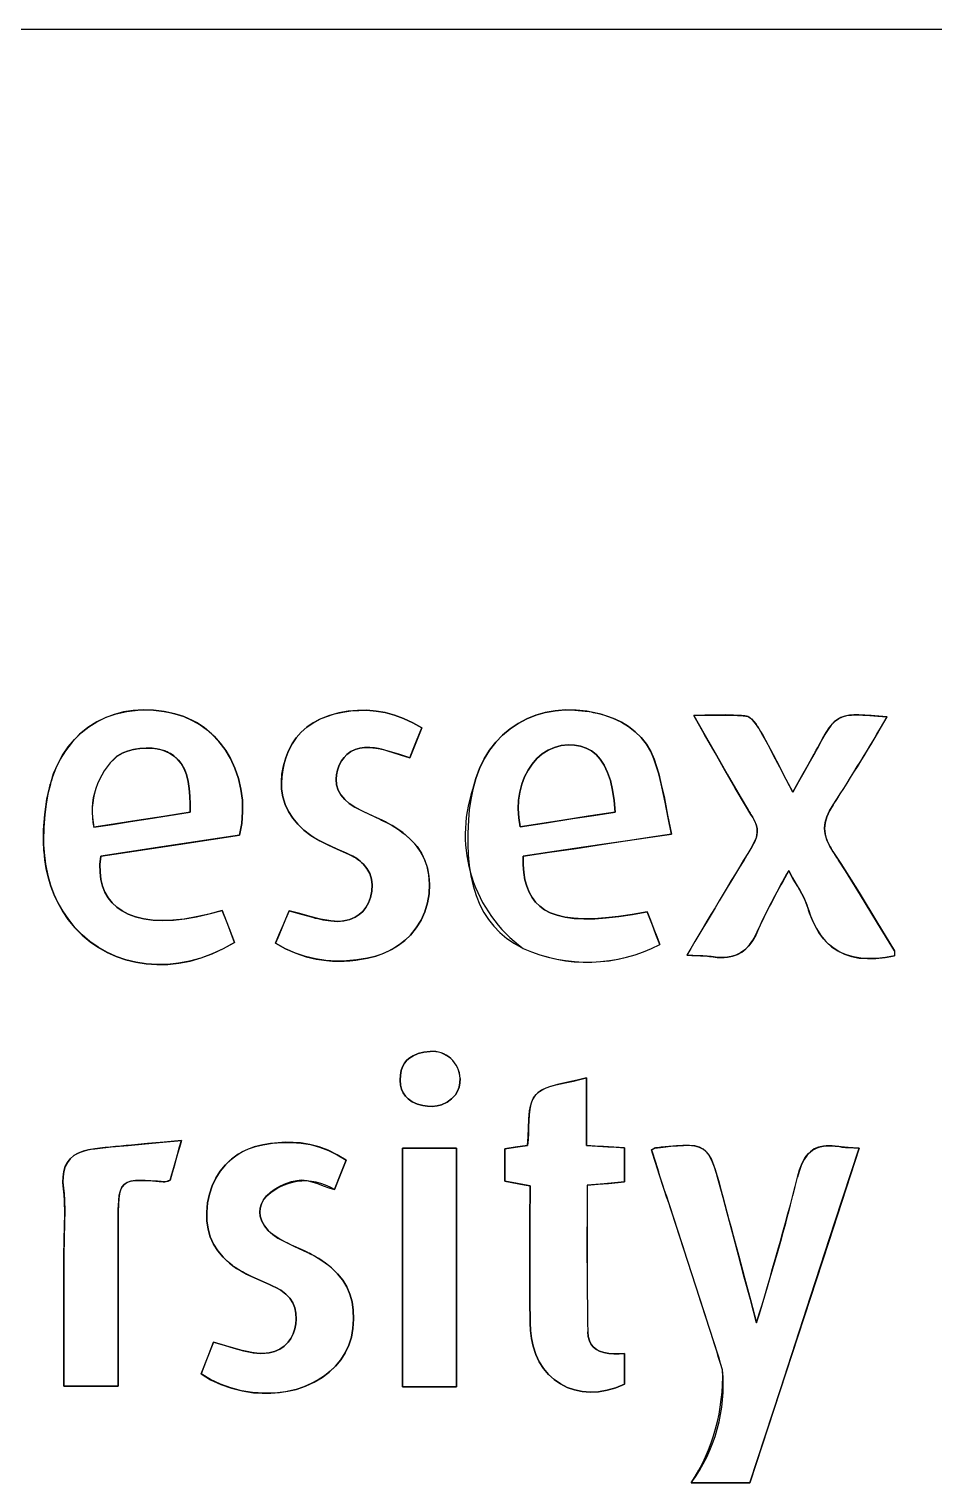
# Model space of a CAD drawing. Header units: millimetres. Extents: x 10 to 189, y 6 to 166.
# Drawn here: x 154.32 to 165.5, y 53.86 to 71.83 of the extents above; entities that cross this region are included whole.
import ezdxf

# ---------------------------------------------------------------- set-up
doc = ezdxf.new("R2010")
doc.units = ezdxf.units.MM

msp = doc.modelspace()

# ---------------------------------------------------------------- linework, layer by layer
at = {"color": 7, "linetype": 'Continuous'}
for p, q in [((153.875, 71.829), (169.875, 71.829)), ((159.606, 57.999), (158.938, 57.999)), ((158.938, 57.999), (159.606, 57.999)), ((154.754, 55.06), (155.425, 55.06)), ((155.425, 55.06), (154.754, 55.06)), ((158.938, 55.052), (159.606, 55.052)), ((159.606, 55.052), (158.938, 55.052)), ((162.506, 53.864), (163.231, 53.864)), ((163.231, 53.864), (162.506, 53.864))]:
    msp.add_line(p, q, dxfattribs=at)
at = {"color": 7, "linetype": 'Continuous', "lineweight": 15}
msp.add_line((169.875, 71.829), (153.875, 71.829), dxfattribs=at)
at = {"color": 7, "linetype": 'Continuous', "flags": 128}
for points in [[(156.925, 61.866), (156.951, 62.013), (156.962, 62.158), (156.959, 62.3), (156.941, 62.437), (156.91, 62.57), (156.867, 62.697), (156.811, 62.817), (156.745, 62.926), (156.668, 63.027), (156.581, 63.118), (156.485, 63.198), (156.439, 63.23), (156.391, 63.26), (156.341, 63.287), (156.289, 63.311), (156.236, 63.333), (156.181, 63.352), (156.125, 63.368), (155.992, 63.396), (155.861, 63.412), (155.734, 63.417), (155.61, 63.409), (155.49, 63.39), (155.374, 63.36), (155.264, 63.319), (155.159, 63.268), (155.049, 63.198), (154.948, 63.115), (154.855, 63.019), (154.773, 62.912), (154.709, 62.808), (154.654, 62.695), (154.613, 62.588), (154.608, 62.574), (154.603, 62.559), (154.599, 62.544), (154.595, 62.53), (154.59, 62.515), (154.586, 62.5), (154.556, 62.377), (154.533, 62.251), (154.516, 62.124), (154.504, 61.963), (154.502, 61.802), (154.502, 61.791), (154.502, 61.78), (154.502, 61.768), (154.503, 61.757), (154.503, 61.746), (154.505, 61.709), (154.508, 61.654), (154.526, 61.509), (154.554, 61.37), (154.588, 61.252), (154.63, 61.139), (154.679, 61.033), (154.735, 60.932), (154.809, 60.824), (154.89, 60.724), (154.98, 60.634), (155.077, 60.552), (155.18, 60.48), (155.288, 60.42), (155.401, 60.369), (155.519, 60.328), (155.642, 60.297), (155.77, 60.277), (155.902, 60.268), (156.036, 60.271), (156.173, 60.286), (156.312, 60.313), (156.449, 60.351), (156.587, 60.402), (156.725, 60.466), (156.862, 60.542)], [(156.862, 60.542), (156.723, 60.465), (156.584, 60.401), (156.445, 60.35), (156.306, 60.311), (156.169, 60.285), (156.033, 60.271), (155.9, 60.268), (155.769, 60.277), (155.642, 60.297), (155.518, 60.328), (155.399, 60.37), (155.285, 60.421), (155.176, 60.483), (155.074, 60.555), (154.978, 60.636), (154.889, 60.726), (154.808, 60.825), (154.735, 60.932), (154.681, 61.029), (154.633, 61.131), (154.592, 61.239), (154.559, 61.353), (154.535, 61.457), (154.518, 61.564), (154.508, 61.662), (154.507, 61.674), (154.506, 61.685), (154.505, 61.696), (154.505, 61.707), (154.504, 61.719), (154.504, 61.73), (154.503, 61.741), (154.503, 61.932), (154.516, 62.124), (154.544, 62.314), (154.574, 62.454), (154.583, 62.488), (154.585, 62.497), (154.586, 62.499), (154.586, 62.499), (154.586, 62.5), (154.627, 62.628), (154.678, 62.747), (154.738, 62.858), (154.807, 62.959), (154.884, 63.051), (154.969, 63.133), (155.061, 63.206), (155.159, 63.268), (155.277, 63.325), (155.401, 63.368), (155.532, 63.398), (155.669, 63.414), (155.732, 63.417), (155.795, 63.416), (155.86, 63.413), (155.925, 63.406), (155.991, 63.396), (156.058, 63.384), (156.125, 63.368), (156.236, 63.333), (156.34, 63.287), (156.437, 63.231), (156.527, 63.165), (156.61, 63.09), (156.686, 63.006), (156.753, 62.915), (156.811, 62.817), (156.867, 62.697), (156.91, 62.57), (156.941, 62.437), (156.959, 62.3), (156.962, 62.158), (156.951, 62.013), (156.925, 61.866)], [(159.176, 63.195), (159.064, 63.258), (158.951, 63.31), (158.838, 63.352), (158.725, 63.382), (158.611, 63.402), (158.496, 63.411), (158.381, 63.41), (158.266, 63.399), (158.149, 63.378), (158.034, 63.347), (157.927, 63.306), (157.832, 63.256), (157.754, 63.202), (157.686, 63.141), (157.625, 63.072), (157.573, 62.995), (157.53, 62.912), (157.499, 62.837), (157.475, 62.758), (157.457, 62.674), (157.445, 62.59), (157.441, 62.512), (157.444, 62.436), (157.46, 62.341), (157.489, 62.249), (157.529, 62.162), (157.581, 62.08), (157.644, 62.002), (157.719, 61.931), (157.804, 61.865), (157.865, 61.826), (157.917, 61.797), (157.941, 61.785), (157.965, 61.772), (157.989, 61.761), (158.014, 61.749), (158.13, 61.696), (158.279, 61.63), (158.305, 61.618), (158.334, 61.602), (158.361, 61.586), (158.386, 61.569), (158.41, 61.551), (158.432, 61.532), (158.452, 61.512), (158.498, 61.456), (158.532, 61.394), (158.554, 61.326), (158.562, 61.254), (158.558, 61.177), (158.541, 61.096)], [(158.541, 61.096), (158.558, 61.177), (158.562, 61.254), (158.554, 61.326), (158.532, 61.394), (158.498, 61.456), (158.452, 61.512), (158.415, 61.547), (158.372, 61.579), (158.324, 61.608), (158.277, 61.631), (158.247, 61.645), (158.13, 61.696), (157.982, 61.764), (157.918, 61.796), (157.908, 61.802), (157.881, 61.817), (157.854, 61.832), (157.829, 61.848), (157.804, 61.865), (157.719, 61.931), (157.644, 62.002), (157.581, 62.08), (157.529, 62.162), (157.489, 62.249), (157.46, 62.341), (157.444, 62.436), (157.441, 62.528), (157.448, 62.622), (157.467, 62.725), (157.494, 62.822), (157.53, 62.912), (157.573, 62.995), (157.625, 63.072), (157.686, 63.141), (157.754, 63.202), (157.832, 63.256), (157.913, 63.3), (158.002, 63.336), (158.099, 63.366), (158.199, 63.388), (158.299, 63.403), (158.398, 63.41), (158.496, 63.411), (158.611, 63.402), (158.725, 63.382), (158.838, 63.352), (158.951, 63.31), (159.064, 63.258), (159.176, 63.195)], [(162.263, 61.881), (162.221, 62.082), (162.183, 62.277), (162.142, 62.467), (162.122, 62.554), (162.099, 62.64), (162.074, 62.726), (162.044, 62.812), (162.005, 62.901), (161.951, 62.992), (161.887, 63.074), (161.814, 63.146), (161.732, 63.209), (161.642, 63.264), (161.567, 63.3), (161.487, 63.332), (161.414, 63.355), (161.406, 63.358), (161.397, 63.36), (161.389, 63.363), (161.38, 63.365), (161.372, 63.367), (161.363, 63.369), (161.352, 63.372), (161.215, 63.399), (161.082, 63.414), (160.951, 63.416), (160.825, 63.406), (160.702, 63.384), (160.584, 63.35), (160.472, 63.305), (160.366, 63.249), (160.266, 63.182), (160.174, 63.104), (160.09, 63.016), (160.014, 62.918), (159.947, 62.81), (159.889, 62.693), (159.842, 62.567), (159.805, 62.432)], [(159.805, 62.432), (159.842, 62.567), (159.889, 62.693), (159.947, 62.81), (160.014, 62.918), (160.09, 63.016), (160.174, 63.104), (160.266, 63.182), (160.366, 63.249), (160.472, 63.305), (160.584, 63.35), (160.702, 63.384), (160.825, 63.406), (160.945, 63.416), (161.068, 63.414), (161.195, 63.402), (161.219, 63.399), (161.243, 63.395), (161.268, 63.39), (161.292, 63.385), (161.317, 63.38), (161.341, 63.375), (161.361, 63.37), (161.42, 63.354), (161.535, 63.314), (161.642, 63.264), (161.732, 63.209), (161.814, 63.146), (161.887, 63.074), (161.951, 62.992), (162.005, 62.901), (162.046, 62.807), (162.077, 62.715), (162.103, 62.625), (162.127, 62.533), (162.148, 62.44), (162.169, 62.345), (162.214, 62.117), (162.263, 61.881)], [(163.759, 62.4), (163.677, 62.557), (163.599, 62.708), (163.524, 62.851), (163.45, 62.991), (163.375, 63.127), (163.357, 63.16), (163.348, 63.176), (163.342, 63.186), (163.336, 63.196), (163.329, 63.207), (163.301, 63.247), (163.272, 63.281), (163.242, 63.31), (163.229, 63.32), (163.216, 63.328), (163.203, 63.334), (163.19, 63.339), (163.167, 63.342), (163.126, 63.345), (163.028, 63.351), (162.928, 63.353), (162.804, 63.352), (162.674, 63.349), (162.536, 63.348)], [(162.536, 63.348), (162.703, 63.35), (162.858, 63.352), (163.005, 63.352), (163.146, 63.344), (163.181, 63.34), (163.193, 63.338), (163.204, 63.334), (163.215, 63.329), (163.227, 63.322), (163.238, 63.314), (163.249, 63.305), (163.279, 63.274), (163.306, 63.24), (163.317, 63.224), (163.328, 63.209), (163.337, 63.193), (163.346, 63.178), (163.362, 63.151), (163.389, 63.102), (163.517, 62.864), (163.595, 62.716), (163.675, 62.562), (163.759, 62.4)], [(162.536, 63.348), (162.679, 63.098), (162.816, 62.857), (162.949, 62.623), (163.123, 62.324), (163.2, 62.195), (163.208, 62.181), (163.217, 62.166), (163.226, 62.152), (163.235, 62.138), (163.243, 62.123), (163.252, 62.109), (163.261, 62.094), (163.289, 62.044), (163.308, 61.997), (163.319, 61.951), (163.322, 61.907), (163.313, 61.848), (163.291, 61.788), (163.255, 61.724)], [(163.255, 61.724), (163.289, 61.784), (163.311, 61.841), (163.321, 61.897), (163.319, 61.952), (163.306, 62.002), (163.283, 62.055), (163.278, 62.065), (163.273, 62.075), (163.267, 62.084), (163.261, 62.095), (163.243, 62.123), (163.175, 62.236), (163.05, 62.448), (162.926, 62.663), (162.8, 62.884), (162.671, 63.112), (162.536, 63.348)], [(164.926, 63.329), (164.822, 63.338), (164.73, 63.346), (164.649, 63.351), (164.578, 63.354), (164.515, 63.353), (164.46, 63.349), (164.404, 63.339), (164.355, 63.323), (164.311, 63.299), (164.271, 63.267), (164.234, 63.226), (164.197, 63.175), (164.158, 63.113), (164.117, 63.04), (164.101, 63.012), (164.085, 62.982), (164.068, 62.95), (164.051, 62.917), (164.044, 62.906), (164.019, 62.859), (163.96, 62.752), (163.897, 62.642), (163.83, 62.525), (163.759, 62.4)], [(163.759, 62.4), (163.827, 62.519), (163.89, 62.63), (163.95, 62.736), (164.025, 62.871), (164.032, 62.882), (164.038, 62.894), (164.044, 62.906), (164.051, 62.918), (164.069, 62.951), (164.101, 63.012), (164.131, 63.066), (164.172, 63.136), (164.211, 63.195), (164.249, 63.243), (164.288, 63.281), (164.329, 63.31), (164.376, 63.331), (164.43, 63.345), (164.486, 63.352), (164.551, 63.354), (164.626, 63.352), (164.713, 63.347), (164.812, 63.339), (164.926, 63.329)], [(159.029, 62.825), (159.071, 62.929), (159.111, 63.032), (159.176, 63.195)], [(159.176, 63.195), (159.135, 63.09), (159.094, 62.988), (159.029, 62.825)], [(156.313, 62.151), (156.313, 62.251), (156.31, 62.349), (156.303, 62.443), (156.29, 62.533), (156.269, 62.617), (156.241, 62.689), (156.203, 62.755), (156.153, 62.813), (156.114, 62.847), (156.069, 62.876), (156.056, 62.883), (156.043, 62.89), (156.029, 62.897), (156.015, 62.903), (156, 62.909), (155.985, 62.914), (155.918, 62.932), (155.846, 62.942), (155.769, 62.945), (155.691, 62.939), (155.614, 62.927), (155.541, 62.907), (155.473, 62.881), (155.414, 62.847)], [(155.414, 62.847), (155.467, 62.878), (155.526, 62.902), (155.591, 62.922), (155.659, 62.935), (155.729, 62.943), (155.805, 62.944), (155.879, 62.939), (155.893, 62.937), (155.907, 62.934), (155.921, 62.932), (155.934, 62.929), (155.947, 62.926), (155.96, 62.922), (155.973, 62.918), (155.985, 62.914), (156.058, 62.882), (156.12, 62.842), (156.171, 62.795), (156.212, 62.742), (156.244, 62.682), (156.269, 62.617), (156.29, 62.533), (156.303, 62.443), (156.31, 62.349), (156.313, 62.251), (156.313, 62.151)], [(158.348, 62.216), (158.28, 62.261), (158.223, 62.31), (158.177, 62.365), (158.144, 62.425), (158.124, 62.49), (158.117, 62.559), (158.122, 62.615), (158.135, 62.673), (158.157, 62.733), (158.183, 62.785), (158.215, 62.829), (158.25, 62.866), (158.298, 62.901), (158.352, 62.927), (158.409, 62.943), (158.47, 62.952), (158.534, 62.952), (158.609, 62.944), (158.662, 62.934), (158.714, 62.922), (158.766, 62.907), (158.818, 62.891), (158.922, 62.858), (159.029, 62.825)], [(159.029, 62.825), (158.894, 62.867), (158.762, 62.908), (158.721, 62.92), (158.68, 62.93), (158.639, 62.939), (158.593, 62.946), (158.534, 62.952), (158.47, 62.952), (158.409, 62.943), (158.352, 62.927), (158.298, 62.901), (158.25, 62.866), (158.215, 62.829), (158.183, 62.785), (158.157, 62.733), (158.135, 62.673), (158.122, 62.615), (158.117, 62.559), (158.124, 62.49), (158.144, 62.425), (158.177, 62.365), (158.223, 62.31), (158.28, 62.261), (158.348, 62.216)], [(161.564, 62.153), (161.553, 62.297), (161.534, 62.426), (161.507, 62.542), (161.472, 62.644), (161.43, 62.733), (161.38, 62.809), (161.329, 62.865), (161.271, 62.91), (161.208, 62.945), (161.139, 62.968), (161.064, 62.981), (160.984, 62.983), (160.898, 62.974), (160.814, 62.951), (160.736, 62.917), (160.664, 62.871), (160.598, 62.814), (160.54, 62.747), (160.489, 62.672), (160.446, 62.588), (160.412, 62.498), (160.387, 62.401), (160.372, 62.299), (160.368, 62.192), (160.374, 62.082), (160.392, 61.97)], [(160.392, 61.97), (160.374, 62.082), (160.368, 62.192), (160.372, 62.299), (160.387, 62.401), (160.412, 62.498), (160.446, 62.588), (160.489, 62.672), (160.54, 62.747), (160.598, 62.814), (160.664, 62.871), (160.736, 62.917), (160.814, 62.951), (160.898, 62.974), (160.984, 62.983), (161.064, 62.981), (161.139, 62.968), (161.208, 62.945), (161.271, 62.91), (161.329, 62.865), (161.38, 62.809), (161.43, 62.733), (161.472, 62.644), (161.507, 62.542), (161.534, 62.426), (161.553, 62.297), (161.564, 62.153)], [(159.805, 62.432), (159.781, 62.308), (159.763, 62.183), (159.752, 62.056), (159.745, 61.889), (159.745, 61.815), (159.745, 61.807), (159.745, 61.799), (159.745, 61.791), (159.745, 61.782), (159.745, 61.774), (159.745, 61.766), (159.745, 61.758), (159.751, 61.624), (159.763, 61.492), (159.783, 61.364), (159.811, 61.24), (159.848, 61.121), (159.895, 61.007), (159.944, 60.914), (160.001, 60.826), (160.067, 60.743), (160.142, 60.665), (160.227, 60.593), (160.322, 60.528), (160.428, 60.469)], [(159.266, 61.145), (159.271, 61.264), (159.263, 61.376), (159.241, 61.481), (159.205, 61.58), (159.155, 61.672), (159.097, 61.752), (159.025, 61.828), (158.941, 61.899), (158.879, 61.943), (158.811, 61.986), (158.747, 62.022), (158.738, 62.026), (158.729, 62.031), (158.72, 62.035), (158.711, 62.04), (158.702, 62.044), (158.693, 62.049), (158.577, 62.103), (158.461, 62.157), (158.348, 62.216)], [(158.348, 62.216), (158.432, 62.171), (158.519, 62.13), (158.665, 62.062), (158.679, 62.055), (158.696, 62.047), (158.748, 62.021), (158.797, 61.994), (158.844, 61.966), (158.888, 61.937), (158.93, 61.907), (158.97, 61.877), (159.05, 61.804), (159.117, 61.726), (159.172, 61.644), (159.215, 61.556), (159.246, 61.462), (159.264, 61.363), (159.271, 61.257), (159.266, 61.145)], [(165.017, 60.437), (164.808, 60.782), (164.599, 61.128), (164.411, 61.429), (164.326, 61.56), (164.315, 61.577), (164.304, 61.594), (164.292, 61.611), (164.281, 61.628), (164.27, 61.645), (164.258, 61.662), (164.212, 61.739), (164.18, 61.812), (164.16, 61.883), (164.153, 61.953), (164.16, 62.023), (164.18, 62.094), (164.213, 62.167), (164.26, 62.244)], [(164.26, 62.244), (164.213, 62.167), (164.18, 62.093), (164.16, 62.022), (164.153, 61.952), (164.16, 61.882), (164.173, 61.83), (164.194, 61.777), (164.222, 61.722), (164.233, 61.703), (164.244, 61.684), (164.257, 61.665), (164.28, 61.63), (164.305, 61.593), (164.329, 61.555), (164.354, 61.518), (164.579, 61.16), (164.798, 60.799), (165.017, 60.437)], [(155.125, 61.965), (155.353, 62.001), (155.576, 62.036), (155.796, 62.07), (156.053, 62.11), (156.313, 62.151)], [(156.313, 62.151), (155.983, 62.099), (155.655, 62.048), (155.393, 62.007), (155.125, 61.965)], [(160.392, 61.97), (160.716, 62.021), (161.042, 62.072), (161.301, 62.112), (161.564, 62.153)], [(161.564, 62.153), (161.23, 62.101), (160.902, 62.05), (160.392, 61.97)], [(155.208, 61.61), (156.169, 61.754), (156.925, 61.866)], [(156.925, 61.866), (155.963, 61.723), (155.208, 61.61)], [(160.427, 61.608), (160.754, 61.656), (161.084, 61.705), (161.421, 61.755), (161.694, 61.796), (161.974, 61.838), (162.263, 61.881)], [(162.263, 61.881), (161.987, 61.839), (161.719, 61.8), (161.458, 61.761), (161.204, 61.723), (160.812, 61.665), (160.427, 61.608)], [(156.711, 60.939), (156.546, 60.893), (156.389, 60.857), (156.24, 60.832), (156.1, 60.818), (155.969, 60.813), (155.849, 60.819), (155.738, 60.834), (155.637, 60.859), (155.546, 60.893), (155.472, 60.931), (155.406, 60.978), (155.349, 61.032), (155.301, 61.093), (155.261, 61.162), (155.231, 61.237), (155.211, 61.32), (155.2, 61.41), (155.199, 61.507), (155.208, 61.61)], [(155.208, 61.61), (155.199, 61.507), (155.2, 61.41), (155.211, 61.32), (155.231, 61.237), (155.261, 61.162), (155.301, 61.093), (155.349, 61.032), (155.406, 60.978), (155.472, 60.931), (155.546, 60.893), (155.639, 60.858), (155.742, 60.833), (155.855, 60.818), (155.978, 60.813), (156.109, 60.818), (156.248, 60.833), (156.394, 60.859), (156.549, 60.894), (156.711, 60.939)], [(161.962, 60.92), (161.777, 60.887), (161.606, 60.862), (161.448, 60.845), (161.303, 60.835), (161.17, 60.834), (161.051, 60.841), (160.944, 60.856), (160.848, 60.879), (160.762, 60.91), (160.694, 60.946), (160.634, 60.99), (160.582, 61.04), (160.538, 61.098), (160.501, 61.164), (160.473, 61.237), (160.451, 61.318), (160.436, 61.406), (160.428, 61.503), (160.427, 61.608)], [(160.427, 61.608), (160.428, 61.503), (160.436, 61.406), (160.451, 61.318), (160.473, 61.237), (160.501, 61.164), (160.538, 61.098), (160.582, 61.04), (160.634, 60.99), (160.694, 60.946), (160.762, 60.91), (160.849, 60.878), (160.948, 60.855), (161.057, 60.84), (161.179, 60.834), (161.313, 60.836), (161.456, 60.845), (161.612, 60.863), (161.78, 60.888), (161.962, 60.92)], [(163.71, 61.429), (163.758, 61.342), (163.804, 61.263), (163.848, 61.188), (163.896, 61.098), (163.934, 61.009), (163.937, 61), (163.94, 60.992), (163.943, 60.983), (163.947, 60.97), (163.957, 60.936), (163.98, 60.873), (164.004, 60.813), (164.052, 60.715), (164.107, 60.63), (164.17, 60.554), (164.24, 60.49), (164.316, 60.438), (164.399, 60.398), (164.487, 60.369), (164.582, 60.35), (164.682, 60.342), (164.788, 60.344), (164.9, 60.356), (165.017, 60.378)], [(165.017, 60.378), (164.905, 60.357), (164.799, 60.345), (164.697, 60.342), (164.6, 60.348), (164.509, 60.363), (164.423, 60.388), (164.343, 60.424), (164.27, 60.468), (164.202, 60.523), (164.14, 60.588), (164.084, 60.664), (164.039, 60.74), (163.999, 60.824), (163.968, 60.906), (163.964, 60.917), (163.96, 60.928), (163.956, 60.94), (163.953, 60.951), (163.949, 60.963), (163.945, 60.975), (163.914, 61.06), (163.872, 61.145), (163.822, 61.232), (163.767, 61.326), (163.71, 61.429)], [(157.368, 60.533), (157.493, 60.464), (157.619, 60.409), (157.746, 60.366), (157.872, 60.336), (158, 60.318), (158.071, 60.313), (158.143, 60.311), (158.215, 60.312), (158.287, 60.317), (158.36, 60.324), (158.432, 60.335), (158.505, 60.348), (158.61, 60.374), (158.709, 60.41), (158.802, 60.454), (158.887, 60.507), (158.965, 60.567), (159.035, 60.633), (159.107, 60.722), (159.168, 60.818), (159.215, 60.921), (159.248, 61.031), (159.266, 61.145)], [(159.266, 61.145), (159.248, 61.031), (159.215, 60.921), (159.168, 60.818), (159.107, 60.722), (159.035, 60.633), (158.975, 60.576), (158.91, 60.523), (158.839, 60.476), (158.763, 60.434), (158.682, 60.399), (158.595, 60.37), (158.505, 60.348), (158.375, 60.326), (158.247, 60.314), (158.118, 60.311), (157.991, 60.319), (157.863, 60.338), (157.739, 60.368), (157.615, 60.41), (157.491, 60.465), (157.368, 60.533)], [(158.541, 61.096), (158.517, 61.03), (158.485, 60.974), (158.447, 60.926), (158.404, 60.886), (158.354, 60.854), (158.316, 60.837), (158.276, 60.823), (158.234, 60.812), (158.19, 60.806), (158.144, 60.803), (158.098, 60.804), (158.05, 60.808), (157.923, 60.829), (157.797, 60.861), (157.668, 60.898), (157.536, 60.934)], [(157.536, 60.934), (157.684, 60.893), (157.827, 60.853), (157.859, 60.844), (157.891, 60.837), (157.923, 60.829), (157.954, 60.823), (157.986, 60.817), (158.018, 60.812), (158.05, 60.808), (158.133, 60.803), (158.212, 60.809), (158.286, 60.826), (158.354, 60.854), (158.404, 60.886), (158.447, 60.926), (158.485, 60.974), (158.517, 61.03), (158.541, 61.096)], [(156.862, 60.542), (156.778, 60.764), (156.711, 60.939)], [(156.711, 60.939), (156.796, 60.716), (156.862, 60.542)], [(157.536, 60.934), (157.492, 60.828), (157.446, 60.718), (157.408, 60.628), (157.368, 60.533)], [(157.368, 60.533), (157.418, 60.653), (157.466, 60.766), (157.536, 60.934)], [(162.116, 60.518), (162.069, 60.64), (162.026, 60.754), (161.993, 60.838), (161.962, 60.92)], [(161.962, 60.92), (162.002, 60.816), (162.044, 60.706), (162.079, 60.615), (162.116, 60.518)], [(162.452, 60.384), (162.513, 60.381), (162.569, 60.38), (162.619, 60.378), (162.677, 60.375), (162.732, 60.37), (162.745, 60.368), (162.778, 60.363), (162.824, 60.358), (162.869, 60.355), (162.911, 60.356), (162.952, 60.359), (163.017, 60.372), (163.077, 60.394), (163.131, 60.424), (163.181, 60.463), (163.226, 60.512), (163.267, 60.569), (163.304, 60.636), (163.337, 60.712)], [(163.337, 60.712), (163.302, 60.631), (163.262, 60.561), (163.218, 60.501), (163.168, 60.452), (163.114, 60.413), (163.058, 60.386), (162.997, 60.367), (162.93, 60.357), (162.883, 60.355), (162.834, 60.357), (162.821, 60.358), (162.807, 60.359), (162.794, 60.361), (162.78, 60.363), (162.766, 60.365), (162.752, 60.367), (162.701, 60.374), (162.647, 60.377), (162.589, 60.379), (162.525, 60.381), (162.452, 60.384)], [(165.017, 60.437), (165.017, 60.404), (165.017, 60.378)], [(159.281, 59.195), (159.203, 59.186), (159.132, 59.169), (159.07, 59.143), (159.029, 59.118), (158.993, 59.087), (158.963, 59.05), (158.939, 59.007), (158.922, 58.958), (158.912, 58.902), (158.908, 58.84), (158.913, 58.78), (158.926, 58.728), (158.946, 58.682), (158.973, 58.642), (159.006, 58.608), (159.059, 58.572), (159.121, 58.545), (159.19, 58.527), (159.246, 58.52), (159.306, 58.517), (159.365, 58.523), (159.42, 58.537), (159.488, 58.567), (159.545, 58.609), (159.592, 58.661), (159.619, 58.706), (159.638, 58.755), (159.648, 58.808), (159.649, 58.863)], [(159.649, 58.863), (159.648, 58.808), (159.638, 58.755), (159.619, 58.706), (159.592, 58.661), (159.545, 58.609), (159.488, 58.567), (159.42, 58.537), (159.365, 58.523), (159.306, 58.517), (159.246, 58.52), (159.19, 58.527), (159.121, 58.545), (159.059, 58.572), (159.006, 58.608), (158.973, 58.642), (158.946, 58.682), (158.926, 58.728), (158.913, 58.78), (158.908, 58.84), (158.912, 58.902), (158.922, 58.958), (158.939, 59.007), (158.963, 59.05), (158.993, 59.087), (159.029, 59.118), (159.07, 59.143), (159.132, 59.169), (159.203, 59.186), (159.281, 59.195)], [(161.21, 58.869), (161.096, 58.839), (160.981, 58.815), (160.87, 58.791), (160.767, 58.764), (160.709, 58.742), (160.656, 58.717), (160.611, 58.685), (160.574, 58.647), (160.546, 58.603), (160.525, 58.545), (160.51, 58.481), (160.502, 58.411), (160.498, 58.338), (160.495, 58.262), (160.493, 58.185), (160.49, 58.109), (160.483, 58.035)], [(160.483, 58.035), (160.492, 58.141), (160.495, 58.25), (160.498, 58.358), (160.507, 58.46), (160.518, 58.52), (160.534, 58.574), (160.557, 58.623), (160.589, 58.665), (160.63, 58.7), (160.684, 58.732), (160.747, 58.757), (160.816, 58.778), (160.891, 58.796), (160.969, 58.812), (161.049, 58.829), (161.13, 58.847), (161.21, 58.869)], [(161.21, 58.034), (161.21, 58.264), (161.21, 58.492), (161.21, 58.676), (161.21, 58.869)], [(161.21, 58.869), (161.21, 58.704), (161.21, 58.547), (161.21, 58.394), (161.21, 58.215), (161.21, 58.034)], [(156.205, 58.095), (155.992, 58.076), (155.787, 58.057), (155.588, 58.039), (155.522, 58.033), (155.457, 58.027), (155.392, 58.02), (155.327, 58.014), (155.263, 58.007), (155.198, 58), (155.134, 57.993), (155.058, 57.981), (154.99, 57.963), (154.929, 57.939), (154.877, 57.908), (154.833, 57.87), (154.798, 57.825), (154.771, 57.772), (154.753, 57.711), (154.744, 57.649), (154.742, 57.58), (154.748, 57.505), (154.755, 57.434), (154.759, 57.362), (154.764, 57.221), (154.763, 57.08), (154.758, 56.878), (154.754, 56.676), (154.754, 56.65), (154.754, 56.603), (154.754, 56.556), (154.754, 56.51), (154.754, 56.463), (154.754, 56.416), (154.754, 56.369), (154.754, 56.111), (154.754, 55.06)], [(154.754, 55.06), (154.754, 56.183), (154.754, 56.459), (154.754, 56.495), (154.754, 56.531), (154.754, 56.567), (154.754, 56.603), (154.754, 56.64), (154.754, 56.664), (154.758, 56.873), (154.762, 57.032), (154.764, 57.191), (154.76, 57.349), (154.755, 57.423), (154.749, 57.497), (154.742, 57.575), (154.744, 57.647), (154.753, 57.711), (154.771, 57.772), (154.798, 57.825), (154.833, 57.87), (154.877, 57.908), (154.906, 57.927), (154.937, 57.943), (154.971, 57.957), (155.008, 57.969), (155.048, 57.979), (155.09, 57.987), (155.134, 57.993), (155.339, 58.015), (155.546, 58.035), (155.758, 58.055), (155.977, 58.074), (156.205, 58.095)], [(156.067, 57.604), (156.089, 57.68), (156.111, 57.761), (156.135, 57.848), (156.156, 57.923), (156.179, 58.005), (156.205, 58.095)], [(156.205, 58.095), (156.18, 58.009), (156.158, 57.93), (156.138, 57.858), (156.12, 57.791), (156.093, 57.694), (156.067, 57.604)], [(158.24, 57.851), (158.13, 57.919), (158.019, 57.974), (157.906, 58.016), (157.792, 58.046), (157.676, 58.065), (157.585, 58.072), (157.492, 58.073), (157.4, 58.068), (157.306, 58.058), (157.213, 58.043), (157.103, 58.016), (157.001, 57.977), (156.908, 57.926), (156.824, 57.865), (156.749, 57.795), (156.684, 57.715), (156.629, 57.628), (156.585, 57.533), (156.551, 57.431), (156.529, 57.323)], [(156.529, 57.323), (156.551, 57.431), (156.585, 57.533), (156.629, 57.628), (156.684, 57.715), (156.749, 57.795), (156.81, 57.854), (156.879, 57.907), (156.953, 57.953), (157.034, 57.991), (157.121, 58.021), (157.213, 58.043), (157.332, 58.061), (157.45, 58.071), (157.568, 58.072), (157.685, 58.064), (157.8, 58.044), (157.912, 58.014), (158.023, 57.972), (158.132, 57.918), (158.24, 57.851)], [(160.483, 58.035), (160.328, 58.012), (160.203, 57.992)], [(160.203, 57.992), (160.362, 58.017), (160.483, 58.035)], [(161.68, 58.005), (161.549, 58.013), (161.42, 58.021), (161.317, 58.027), (161.21, 58.034)], [(161.21, 58.034), (161.346, 58.025), (161.475, 58.018), (161.577, 58.012), (161.68, 58.005)], [(162.016, 57.979), (162.032, 57.989), (162.042, 57.997), (162.049, 58.001), (162.052, 58.002), (162.053, 58.002), (162.054, 58.002), (162.054, 58.002), (162.054, 58.002), (162.054, 58.002), (162.054, 58.002), (162.054, 58.002), (162.054, 58.002), (162.159, 58.014), (162.252, 58.024), (162.335, 58.031), (162.408, 58.035), (162.472, 58.036), (162.544, 58.029), (162.603, 58.014), (162.653, 57.989), (162.691, 57.957), (162.724, 57.915), (162.754, 57.861), (162.781, 57.796), (162.802, 57.735), (162.823, 57.666), (162.845, 57.589), (162.868, 57.501), (162.896, 57.398), (162.921, 57.303), (162.946, 57.209), (162.972, 57.114), (162.997, 57.019), (163.023, 56.923), (163.092, 56.664), (163.164, 56.399), (163.237, 56.125), (163.313, 55.841)], [(163.313, 55.841), (163.236, 56.13), (163.161, 56.408), (163.089, 56.678), (163.018, 56.942), (162.948, 57.202), (162.923, 57.296), (162.898, 57.39), (162.871, 57.493), (162.843, 57.597), (162.817, 57.687), (162.792, 57.765), (162.768, 57.828), (162.743, 57.882), (162.717, 57.926), (162.687, 57.961), (162.653, 57.989), (162.606, 58.013), (162.549, 58.028), (162.482, 58.035), (162.403, 58.035), (162.322, 58.03), (162.228, 58.021), (162.135, 58.011), (162.09, 58.006), (162.07, 58.004), (162.066, 58.003), (162.062, 58.003), (162.058, 58.002), (162.054, 58.002), (162.047, 57.999), (162.038, 57.994), (162.029, 57.987), (162.016, 57.979)], [(164.58, 58.002), (164.508, 58.006), (164.446, 58.008), (164.4, 58.011), (164.357, 58.016), (164.347, 58.017), (164.328, 58.02), (164.286, 58.026), (164.247, 58.029), (164.21, 58.03), (164.174, 58.029), (164.141, 58.026), (164.08, 58.013), (164.025, 57.99), (163.978, 57.957), (163.936, 57.914), (163.899, 57.862), (163.868, 57.799), (163.842, 57.725), (163.82, 57.64)], [(163.82, 57.64), (163.845, 57.734), (163.875, 57.814), (163.911, 57.881), (163.954, 57.935), (164.004, 57.977), (164.062, 58.006), (164.1, 58.018), (164.141, 58.026), (164.185, 58.03), (164.233, 58.03), (164.283, 58.026), (164.338, 58.019), (164.352, 58.016), (164.365, 58.014), (164.41, 58.01), (164.46, 58.008), (164.516, 58.006), (164.58, 58.002)], [(158.098, 57.488), (158.176, 57.689), (158.24, 57.851)], [(158.24, 57.851), (158.16, 57.646), (158.098, 57.488)], [(158.938, 57.999), (158.938, 57.172), (158.938, 56.349), (158.938, 55.702), (158.938, 55.052)], [(158.938, 55.052), (158.938, 55.879), (158.938, 56.702), (158.938, 57.349), (158.938, 57.999)], [(159.606, 55.052), (159.606, 55.886), (159.606, 56.711), (159.606, 57.999)], [(159.606, 57.999), (159.606, 57.18), (159.606, 56.358), (159.606, 55.708), (159.606, 55.052)], [(160.203, 57.992), (160.203, 57.876), (160.203, 57.765), (160.203, 57.591)], [(160.203, 57.591), (160.203, 57.702), (160.203, 57.812), (160.203, 57.901), (160.203, 57.992)], [(161.68, 57.583), (161.68, 57.703), (161.68, 57.821), (161.68, 58.005)], [(161.68, 58.005), (161.68, 57.887), (161.68, 57.771), (161.68, 57.583)], [(162.016, 57.979), (162.062, 57.827), (162.101, 57.706)], [(162.101, 57.706), (162.052, 57.86), (162.016, 57.979)], [(163.231, 53.864), (163.607, 55.017), (163.984, 56.174), (164.281, 57.086), (164.58, 58.002)], [(164.58, 58.002), (164.2, 56.836), (163.822, 55.678), (163.231, 53.864)], [(155.425, 55.06), (155.425, 55.63), (155.425, 56.192), (155.425, 56.748), (155.425, 56.839), (155.425, 56.931), (155.425, 57.022), (155.425, 57.105), (155.426, 57.176), (155.426, 57.241), (155.428, 57.298), (155.431, 57.35), (155.438, 57.419), (155.451, 57.475), (155.47, 57.52), (155.497, 57.553), (155.532, 57.576), (155.576, 57.591), (155.631, 57.599), (155.698, 57.602), (155.768, 57.6), (155.849, 57.596), (155.929, 57.59), (155.939, 57.589), (155.949, 57.588), (155.959, 57.587), (155.969, 57.587), (155.979, 57.586), (155.989, 57.585), (156, 57.584), (156.018, 57.587), (156.04, 57.594), (156.067, 57.604)], [(156.067, 57.604), (156.044, 57.596), (156.025, 57.589), (156.01, 57.585), (156.004, 57.584), (156.002, 57.584), (156.001, 57.584), (156, 57.584), (156, 57.584), (156, 57.584), (156, 57.584), (156, 57.584), (156, 57.584), (155.909, 57.591), (155.828, 57.597), (155.756, 57.601), (155.694, 57.602), (155.64, 57.6), (155.581, 57.592), (155.534, 57.577), (155.497, 57.553), (155.472, 57.523), (155.454, 57.485), (155.441, 57.436), (155.433, 57.377), (155.428, 57.303), (155.426, 57.215), (155.425, 57.113), (155.425, 57.032), (155.425, 56.94), (155.425, 56.849), (155.425, 56.757), (155.425, 56.666), (155.425, 56.574), (155.425, 56.482), (155.425, 56.391), (155.425, 55.952), (155.425, 55.509), (155.425, 55.06)], [(157.22, 57.361), (157.259, 57.411), (157.308, 57.457), (157.366, 57.499), (157.429, 57.535), (157.496, 57.564), (157.564, 57.587), (157.63, 57.602), (157.69, 57.607), (157.754, 57.6), (157.819, 57.584), (157.887, 57.562), (157.956, 57.536), (158.026, 57.511), (158.098, 57.488)], [(160.203, 57.591), (160.29, 57.575), (160.375, 57.559), (160.443, 57.546), (160.515, 57.533)], [(160.515, 57.533), (160.424, 57.55), (160.338, 57.566), (160.203, 57.591)], [(160.515, 57.533), (160.513, 57.092), (160.51, 56.654), (160.511, 56.217), (160.512, 56.123), (160.513, 56.03), (160.515, 55.936), (160.517, 55.843), (160.521, 55.746), (160.532, 55.647), (160.551, 55.554), (160.584, 55.452), (160.627, 55.36), (160.68, 55.277), (160.742, 55.203), (160.812, 55.14), (160.889, 55.087), (160.973, 55.044), (161.062, 55.013), (161.157, 54.993), (161.256, 54.986), (161.359, 54.99), (161.465, 55.008), (161.573, 55.038), (161.682, 55.082)], [(161.682, 55.082), (161.573, 55.038), (161.465, 55.008), (161.359, 54.99), (161.256, 54.986), (161.157, 54.993), (161.062, 55.013), (160.973, 55.044), (160.889, 55.087), (160.812, 55.14), (160.742, 55.203), (160.68, 55.277), (160.627, 55.36), (160.584, 55.452), (160.551, 55.554), (160.532, 55.647), (160.521, 55.746), (160.517, 55.843), (160.515, 55.936), (160.513, 56.03), (160.512, 56.123), (160.511, 56.217), (160.51, 56.654), (160.513, 57.092), (160.515, 57.533)], [(161.221, 57.542), (161.357, 57.554), (161.485, 57.565), (161.68, 57.583)], [(161.68, 57.583), (161.556, 57.572), (161.431, 57.561), (161.328, 57.551), (161.221, 57.542)], [(156.529, 57.323), (156.519, 57.209), (156.52, 57.101), (156.535, 57), (156.562, 56.904), (156.602, 56.814), (156.654, 56.73), (156.72, 56.652), (156.758, 56.616), (156.798, 56.581), (156.841, 56.547), (156.888, 56.515), (156.938, 56.484), (156.991, 56.454), (157.01, 56.444), (157.028, 56.435), (157.144, 56.38), (157.182, 56.364), (157.22, 56.347), (157.258, 56.331), (157.296, 56.314), (157.334, 56.297), (157.374, 56.278), (157.435, 56.244), (157.496, 56.198), (157.545, 56.147), (157.582, 56.089), (157.607, 56.027), (157.621, 55.96), (157.624, 55.889), (157.619, 55.829), (157.606, 55.767), (157.586, 55.704), (157.559, 55.649), (157.525, 55.601), (157.476, 55.553), (157.42, 55.515), (157.356, 55.488), (157.288, 55.472), (157.215, 55.465), (157.138, 55.468), (157.076, 55.475), (157.017, 55.486), (156.957, 55.5), (156.897, 55.516), (156.754, 55.558), (156.604, 55.602)], [(156.604, 55.602), (156.732, 55.565), (156.854, 55.528), (156.974, 55.496), (157.014, 55.487), (157.054, 55.479), (157.094, 55.473), (157.137, 55.468), (157.189, 55.465), (157.239, 55.466), (157.288, 55.472), (157.356, 55.488), (157.42, 55.515), (157.476, 55.553), (157.525, 55.601), (157.559, 55.649), (157.586, 55.704), (157.606, 55.767), (157.619, 55.829), (157.624, 55.889), (157.621, 55.96), (157.607, 56.027), (157.582, 56.089), (157.545, 56.147), (157.496, 56.198), (157.435, 56.244), (157.374, 56.278), (157.334, 56.297), (157.296, 56.314), (157.258, 56.331), (157.22, 56.347), (157.182, 56.364), (157.144, 56.38), (157.07, 56.414), (156.997, 56.451), (156.983, 56.458), (156.959, 56.471), (156.936, 56.485), (156.914, 56.498), (156.892, 56.512), (156.871, 56.526), (156.851, 56.54), (156.831, 56.555), (156.773, 56.602), (156.72, 56.652), (156.654, 56.73), (156.602, 56.814), (156.562, 56.904), (156.535, 57), (156.52, 57.101), (156.519, 57.209), (156.529, 57.323)], [(158.325, 55.77), (158.333, 55.887), (158.33, 55.997), (158.315, 56.1), (158.288, 56.196), (158.25, 56.286), (158.199, 56.371), (158.136, 56.449), (158.06, 56.523), (157.987, 56.581), (157.905, 56.636), (157.814, 56.687), (157.794, 56.697), (157.788, 56.701), (157.781, 56.704), (157.774, 56.708), (157.767, 56.711), (157.76, 56.714), (157.728, 56.73), (157.594, 56.79), (157.557, 56.807), (157.519, 56.825), (157.482, 56.843), (157.445, 56.863), (157.409, 56.883), (157.365, 56.911), (157.319, 56.946), (157.278, 56.984), (157.233, 57.039), (157.199, 57.099), (157.179, 57.162), (157.175, 57.21), (157.179, 57.26), (157.194, 57.311), (157.22, 57.361)], [(157.22, 57.361), (157.194, 57.311), (157.179, 57.26), (157.175, 57.21), (157.179, 57.162), (157.199, 57.099), (157.233, 57.039), (157.278, 56.984), (157.334, 56.934), (157.398, 56.89), (157.445, 56.863), (157.494, 56.837), (157.544, 56.813), (157.594, 56.79), (157.764, 56.713), (157.78, 56.705), (157.798, 56.695), (157.849, 56.669), (157.896, 56.641), (157.941, 56.613), (157.983, 56.584), (158.023, 56.554), (158.06, 56.523), (158.136, 56.449), (158.199, 56.371), (158.25, 56.286), (158.288, 56.196), (158.315, 56.1), (158.33, 55.997), (158.333, 55.887), (158.325, 55.77)], [(156.448, 55.21), (156.567, 55.139), (156.692, 55.081), (156.823, 55.035), (156.958, 55.001), (157.095, 54.979), (157.203, 54.972), (157.311, 54.972), (157.417, 54.98), (157.522, 54.996), (157.623, 55.02), (157.739, 55.06), (157.846, 55.108), (157.944, 55.166), (158.032, 55.231), (158.109, 55.305), (158.176, 55.385), (158.231, 55.473), (158.275, 55.566), (158.306, 55.666), (158.325, 55.77)], [(158.325, 55.77), (158.306, 55.666), (158.275, 55.566), (158.231, 55.473), (158.176, 55.385), (158.109, 55.305), (158.045, 55.243), (157.974, 55.187), (157.896, 55.136), (157.811, 55.091), (157.72, 55.052), (157.623, 55.02), (157.493, 54.991), (157.36, 54.974), (157.223, 54.971), (157.085, 54.981), (156.948, 55.003), (156.816, 55.037), (156.688, 55.083), (156.565, 55.141), (156.448, 55.21)], [(161.682, 55.463), (161.615, 55.46), (161.549, 55.46), (161.486, 55.465), (161.427, 55.476), (161.373, 55.493), (161.333, 55.514), (161.298, 55.542), (161.27, 55.576), (161.248, 55.619), (161.233, 55.671), (161.227, 55.732)], [(161.227, 55.732), (161.233, 55.671), (161.248, 55.619), (161.27, 55.576), (161.298, 55.542), (161.333, 55.514), (161.373, 55.493), (161.427, 55.476), (161.486, 55.465), (161.549, 55.46), (161.615, 55.46), (161.682, 55.463)], [(156.604, 55.602), (156.517, 55.383), (156.448, 55.21)], [(156.448, 55.21), (156.536, 55.43), (156.604, 55.602)], [(161.682, 55.082), (161.682, 55.294), (161.682, 55.463)], [(161.682, 55.463), (161.682, 55.249), (161.682, 55.082)]]:
    msp.add_lwpolyline(points, dxfattribs=at)
at = {"color": 7, "linetype": 'Continuous'}
for centre, radius, start, end in [((139.366, 78.255), 29.599, 327.2527, 329.7172), ((142.614, 76.263), 25.79, 327.0712, 329.8998), ((156.006, 62.164), 0.904, 130.9209, 192.7319), ((156.013, 62.162), 0.91, 131.1381, 192.5167), ((161.452, 61.875), 1.739, 161.3202, 233.9287), ((239.619, 15.017), 89.515, 148.54867, 149.54862), ((238.722, 15.553), 88.471, 148.54191, 149.55367), ((172.669, 56.309), 10.319, 150.2502, 154.7416), ((171.282, 57.031), 8.757, 149.8498, 155.1431), ((161.222, 62.24), 1.941, 245.8643, 297.4279), ((161.222, 62.227), 1.929, 245.6955, 297.5968), ((159.301, 58.847), 0.349, 2.6947, 93.3091), ((159.303, 58.849), 0.347, 2.3105, 93.6976), ((33.631, 14.712), 135.473, 17.41712, 18.5035), ((16.514, 9.165), 153.465, 17.48, 18.43901), ((157.732, 56.918), 0.677, 57.31, 139.1764), ((222.669, 56.836), 61.452, 179.34177, 181.02923), ((232.541, 56.866), 71.323, 179.45754, 180.91144), ((119.63, 69.111), 45.654, 343.103, 345.4489), ((130.864, 65.948), 33.987, 342.6997, 345.8511), ((160.841, 55.077), 2.06, 323.9108, 5.1553), ((160.482, 55.176), 2.412, 327.0262, 2.0375)]:
    msp.add_arc(centre, radius, start, end, dxfattribs=at)

doc.saveas('drawing.dxf')
